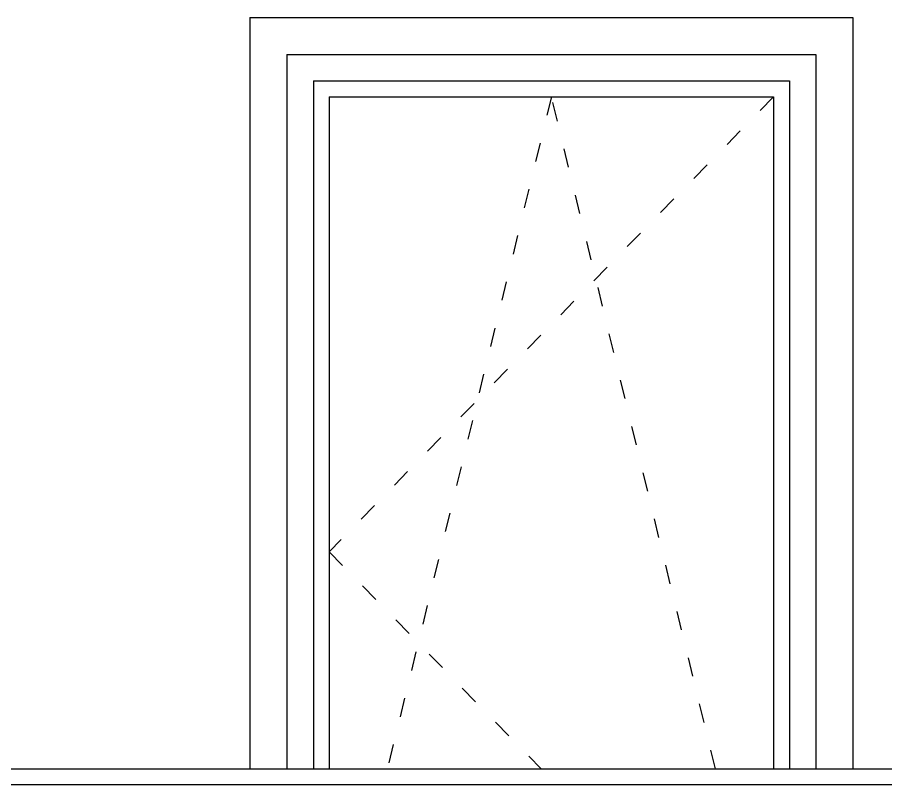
# Model space of a CAD drawing. Extents: x 3792242 to 5145247, y -1546315 to -1031918.
# Drawn here: x 4215865 to 4217506, y -1518694 to -1517244 of the extents above; entities that cross this region are included whole.
import ezdxf

# ---------------------------------------------------------------- set-up
doc = ezdxf.new("R2010")
doc.units = 0
doc.header["$MEASUREMENT"] = 0
doc.linetypes.add('ACAD_ISO03W100', pattern=[30, 12, -18])
doc.layers.add('OKNÁ', color=143, linetype='CONTINUOUS')
doc.layers.add('TENKÁ', color=7, linetype='CONTINUOUS')

msp = doc.modelspace()

# ---------------------------------------------------------------- linework, layer by layer
at = {"layer": 'OKNÁ'}
for p, q in [((4216454.314, -1517393.77), (4216454.314, -1518663.77)), ((4216454.314, -1517393.77), (4217294.314, -1517393.77)), ((4217294.314, -1517393.77), (4217294.314, -1518663.77))]:
    msp.add_line(p, q, dxfattribs=at)
at = {"layer": 'OKNÁ', "linetype": 'ACAD_ISO03W100', "ltscale": 3}
for p, q in [((4217294.314, -1517393.77), (4216454.314, -1518253.77)), ((4216874.314, -1517393.77), (4216564.198, -1518663.77)), ((4217184.43, -1518663.77), (4216874.314, -1517393.77)), ((4216454.314, -1518253.77), (4216854.779, -1518663.77))]:
    msp.add_line(p, q, dxfattribs=at)
at = {"layer": 'TENKÁ'}
for p, q in [((4216304.314, -1517243.77), (4216304.314, -1518663.77)), ((4216304.314, -1517243.77), (4217444.314, -1517243.77)), ((4217444.314, -1517243.77), (4217444.314, -1518663.77)), ((4216374.314, -1517313.77), (4217374.314, -1517313.77)), ((4216374.314, -1517313.77), (4216374.314, -1518663.77)), ((4217374.314, -1517313.77), (4217374.314, -1518663.77)), ((4216424.314, -1517363.77), (4217324.314, -1517363.77)), ((4216424.314, -1517363.77), (4216424.314, -1518663.77)), ((4217324.314, -1517363.77), (4217324.314, -1518663.77)), ((4173034.314, -1518663.77), (4218634.314, -1518663.77)), ((4173034.314, -1518693.77), (4218634.314, -1518693.77))]:
    msp.add_line(p, q, dxfattribs=at)

doc.saveas('drawing.dxf')
